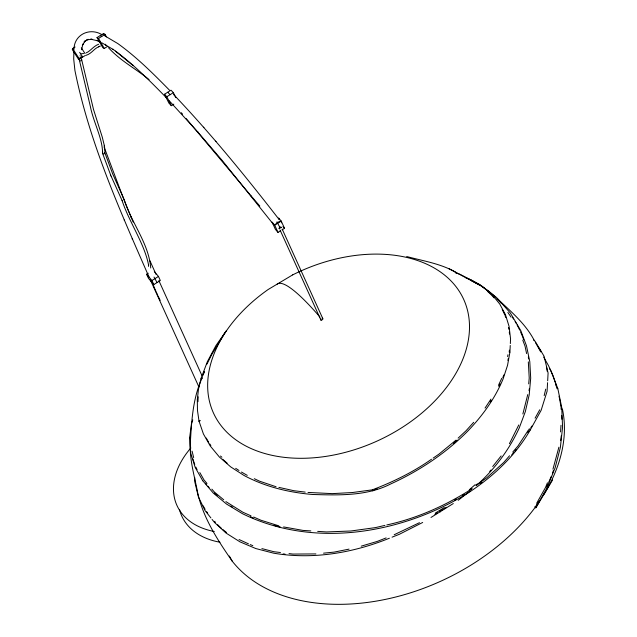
<?xml version="1.0" encoding="UTF-8"?>
<svg xmlns="http://www.w3.org/2000/svg" width="637" height="637" viewBox="0 0 637 637"><rect width="100%" height="100%" fill="white"/><g stroke="black" fill="none" stroke-linecap="round" stroke-linejoin="round"><path stroke-width="0.96" d="M73.916 51.207L73.701 58.97L74.911 70.396C89.363 142.409 119.708 210.011 149.018 276.96M509.926 352.07L510.245 345.469M510.341 343.582L510.563 338.868L509.074 326.391L505.459 314.686M545.718 389.151L544.165 395.641M547.565 382.686L547.095 391.253L541.108 410.371L530.318 429.832C515.492 455.678 493.309 476.412 468.569 492.664L468.529 492.688C402.329 533.71 314.184 548.998 242.323 513.629L226.477 504.018L213.268 493.038L202.685 480.648M547.669 380.775L548.091 373.027L544.078 356.234L535.152 341.336L533.647 339.927M148.509 266.409L148.596 264.873M150.738 268.002C148.708 243.031 131.166 222.608 124.223 199.644M509.918 352.181L507.538 365.343L503.119 378.856C494.933 398.778 482.05 416.367 467.12 431.759L467.08 431.806C445.104 453.767 418.843 471.133 390.616 484.001C366.641 496.223 338.812 495.236 312.608 494.487L312.552 494.479C288.784 492.465 265.127 486.795 244.011 475.457L230.674 466.873L219.423 457.048L210.25 445.996L203.41 433.948L199.039 421.208L199.492 420.5L200.329 420.595M528.702 383.864L529.22 378.02L528.32 361.872M560.568 431.902L561.006 425.269M197.311 399.646L198.505 388.96L201.061 378.362L207.351 361.712L215.879 345.676L226.461 330.603M189.523 438.582L191.466 423.732L192.772 419.894M507.609 356.601L507.952 354.729M530.366 429.744L529.96 428.996L529.1 428.988M73.98 49.471C74.003 34.637 89.682 27.2 101.92 34.645M81.6 49.734L82.921 44.025L82.356 45.45L85.199 40.816L84.092 41.891L88.217 39.303L86.767 39.828L92.166 39.303L90.637 39.175L97.286 40.712L96.585 40.418L100.081 42.01M527.747 394.582L522.873 413.97M558.896 447.174L552.956 469.174M75.086 47.034L72.642 48.555L72.292 49.606L78.717 59.552L85.247 55.491M78.717 59.552L79.06 58.5L82.324 56.47L79.649 52.322M81.982 57.521L82.324 56.47M431.52 459.221C413.341 472.009 393.236 481.859 372.502 489.765L372.876 490.936M201.73 378.84C192.86 398.666 191.665 420.372 190.391 441.712C189.261 457.716 193.704 473.259 196.889 488.77C201.65 515.62 216.97 539.173 232.25 561.205A183.997 124.78 -24.4 0 0 380.687 600.317A183.997 124.78 -24.4 0 0 537.732 503.827M203.02 375.074L204.302 371.315M206.953 364.093L211.667 354.713L225.18 332.275M518.773 424.959L509.409 443.726M201.778 378.569L202.47 376.73M203.171 374.882L204.214 372.119M501.741 378.314L498.437 385.377M547.422 482.798L545.583 487.345L536.601 503.373M546.944 487.918L555.122 467.789L560.361 447.453L562.575 427.276L561.73 407.497L557.837 388.642M535.351 507.474L535.972 507.522L546.92 487.982M535.088 418.183L539.73 409.798M535.717 508L552.621 479.924M490.936 399.152L485.06 408.07M528.567 429.8L517.897 446.123L512.753 452.055M501.136 455.941L492.719 466.515M509.536 455.766L503.748 462.446L486.915 477.654L476.524 485.131M473.681 422.315L466.021 430.771L458.138 438.129M475.146 484.693L469.302 489.749M476.874 485.083C494.623 469.254 509.082 449.849 519.107 428.287L525.342 411.598L529.212 394.821L530.701 378.123L529.793 361.649L526.488 345.819L520.811 330.675L510.364 313.014L496.454 297.431L479.446 284.397L459.803 274.213L455.24 272.724M455.981 440.151L438.821 454.237L433.144 458.114M530.318 429.832L529.88 429.967M98.655 44.232C93.52 46.039 90 51.533 86.178 52.855M458.17 500.332L470.273 490.864M471.722 488.579L467.765 491.422C442.803 506.813 415.531 518.733 386.81 524.936M435.254 513.151L444.308 507.522M431.01 517.443L453.289 503.548M107.534 46.429L104.269 48.468L102.764 47.616L97.015 37.591L103.544 33.53L105.049 34.382L106.483 36.882M97.015 37.591L98.52 38.443L105.049 34.382M173.79 104.157L171.345 105.678L168.98 103.234L164.473 94.268L171.003 90.207L173.368 92.652L175.82 97.541M164.473 94.268L166.838 96.713L173.368 92.652M154.313 271.569L158.47 276.434L160.325 280.527L153.804 284.588L148.461 278.329L146.606 274.236L148.238 273.225M146.606 274.236L151.94 280.495L158.47 276.434M280.439 230.873L277.995 232.401L275.383 229.328L272.095 222.082L274.706 225.148L281.236 221.087L284.524 228.333L282.072 229.861M422.689 522.467L399.256 534.339L392.073 537.166M215.29 522.412L214.518 522.475L212.081 519.434M98.791 46.74C93.719 48.77 91.959 53.444 86.083 55.339M419.48 522.682L394.176 534.754M98.576 46.851L99.667 46.318M99.452 46.421L100.351 46.023M386.141 537.915L377.215 541.426L361.243 546.156M389.382 538.225C352.994 552.996 312.616 559.835 273.615 553.171L255.859 548.568L239.982 541.856L226.055 533.073L214.518 522.475M214.988 521.289L214.43 522.396M279.683 228.659L279.173 228.54M384.923 525.382L375.504 527.603L350.836 531.003L326.526 531.943L317.696 531.369M349.044 549.134L334.075 552.12L323.556 553.163M372.541 489.813L352.341 492.536L332.275 493.627L308.013 492.441M83.67 53.516L81.663 53.715M315.904 553.927L292.829 554.071L289.023 553.593M534.833 506.702L536.004 507.466M199.707 421.559L199.039 421.208M310.832 530.916L302.981 530.406L283.6 526.934M305.187 492.098L293.88 490.713L278.887 487.377M280.455 552.534L273.799 551.706L261.887 548.6M406.709 256.528C423.645 261.074 441.545 263.75 456.817 272.851M278.799 525.82L260.836 520.198L253.669 517.029M276.076 486.748L259.577 481.19L254.306 478.698M465.631 277.684L471.149 279.874L482.416 286.483L492.035 294.589M248.462 543.831L239.066 539.531M250.214 544.571L252.841 545.686M201.595 378.991L201.093 378.274L202.232 378.282M250.978 515.835L242.92 512.267L225.896 501.606M105.447 36.253L117.805 43.563C136.7 57.139 153.214 73.645 169.482 90.183M101.832 42.814L113.497 49.646L112.9 49.216C132.496 63.342 149.615 80.533 166.416 97.803M247.275 475.369L241.439 472.049M471.523 280.774L480.593 285.599L489.017 291.388L494.646 296.269M448.687 268.535L480.593 285.599M100.28 35.561L101.785 36.413M439.403 510.643L440.183 511.901M235.69 468.338L238.979 470.464M132.982 65.221L131.819 64.464M108.569 47.775C120.568 61.033 136.382 69.067 149.066 79.625M131.118 63.963L115.472 51.111M223.706 499.79L214.311 491.987L211.874 489.136M221.899 457.247L220.49 456.02M497.465 298.785C510.97 311.589 525.764 323.891 534.411 340.747M167.738 92.238L170.103 94.682M173.583 94.499C211.15 133.985 245.611 176.314 279.006 219.351M169.139 100.67L198.274 132.528L197.884 132.082L222.417 160.715L273.512 224.455M507.872 312.441L511.089 317.17M203.506 127.185L203.888 127.631M215.617 141.151L215.991 141.581M186.108 118.49L251.297 196.148M251.185 196.013L259.816 206.077M206.993 483.435L204.007 479.972L199.827 472.59M154.019 277.079L157.06 282.557M281.236 221.087L278.616 218.013L279.444 219.829M282.955 226.493L284.524 228.333M276.928 221.891L280.121 227.863M181.362 112.741L182.548 114.182M492.114 294.684L499.75 304.032L505.404 314.574M210.911 517.953L205.042 510.563L198.441 497.011L194.85 482.074L194.691 477.392M81.305 47.807L85.055 53.612M72.642 48.555L79.06 58.5M549.468 368.433L550.933 370.869L557.805 388.554M103.544 33.53L104.978 36.03M98.52 38.443L104.269 48.468M535.414 342.451L540.741 351.903M543.656 357.054L548.497 365.646L553.035 375.639L556.483 386.046M202.741 480.752L195.193 467.415L190.758 453.273L189.515 438.71M229.32 556.005L232.25 561.205M166.838 96.713L171.345 105.678M158.064 295.966L160.166 300.353M156.153 291.786L157.681 295.13M282.183 229.081L322.744 318.5M280.129 230.172L321.096 320.491M274.706 225.148L277.995 232.401M158.868 280.63L201.857 375.392M151.94 280.495L153.804 284.588M150.205 279.603L198.927 387.001M149.902 260.684L156.009 274.308M122.089 200.551C129.112 222.114 144.384 243.278 148.588 265.103M124.295 199.811L112.757 174.092L104.755 152.53M154.783 288.641L155.81 290.998M111.236 176.441L122.161 200.719M131.087 217.106L131.31 217.647L123.912 199.572M131.461 217.997L133.197 222.114M102.501 153.127L110.695 175.159M154.441 287.852L153.461 285.464M124.215 219.996L124.446 220.537M132.162 238.779L132.385 239.305M110.623 174.992L111.308 176.608M123.546 198.656L104.014 146.781M522.77 340.126L525.071 346.265L526.584 353.559M193.664 457.573L192.071 451.131M81.624 59.488L93.512 109.476L102.294 137.21L104.317 145.539M79.37 60.077L90.382 106.562C93.376 121.882 102.047 137.361 102.549 151.71M104.556 147.028L104.874 151.598M104.277 145.316L104.587 147.251M199.015 421.097L197.47 410.451L197.303 399.757M281.116 227.321L281.092 227.664A1.163 0.629 -37.1 0 0 281.132 227.473M322.051 318.261A1.17 0.796 -24.4 0 1 322.824 319.137A1.17 0.796 -24.4 0 1 321.382 319.997A1.17 0.796 -24.4 0 1 320.722 319.057M277.222 284.094A199.222 27.94 58.1 0 1 319.957 317.027M508.254 358.567A169.108 105.209 -25.3 0 1 507.888 360.446M503.803 374.962A169.108 105.209 -25.3 0 1 502.8 377.645M500.156 383.92A169.108 105.209 -25.3 0 1 498.898 386.619M491.27 400.394A169.108 105.209 -25.3 0 1 490.203 402.066M457.318 440.111A169.108 105.209 -25.3 0 1 453.568 443.416M377.136 488.818A169.108 105.209 -25.3 0 1 374.476 489.829M197.972 401.692A179.841 122.408 -1.2 0 1 198.234 396.851M528.774 431.066A180.518 121.237 -16.1 0 1 527.81 432.722M516.121 449.626A180.518 121.237 -16.1 0 1 514.895 451.139M513.653 452.644A180.518 121.237 -16.1 0 1 511.734 454.89M482.018 482.408A180.518 121.237 -16.1 0 1 480.441 483.587M464.054 494.631A180.518 121.237 -16.1 0 1 462.39 495.634M456.474 499.089A180.518 121.237 -16.1 0 1 454.762 500.045M562.391 408.938A183.997 124.78 -24.4 0 1 543.337 495.379M502.195 309.558A172.356 102.995 -29.4 0 1 504.759 314.941M505.109 315.793A172.356 102.995 -29.4 0 1 505.77 317.513M508.533 327.402A172.356 102.995 -29.4 0 1 508.867 329.273M509.289 332.116A172.356 102.995 -29.4 0 1 509.504 334.035M509.409 350.143A172.356 102.995 -29.4 0 1 509.186 352.062M487.377 291.276A172.356 102.995 -29.4 0 1 494.065 297.869M280.511 527.133A184.316 110.36 -9 0 1 273.679 525.254M253.152 517.921A184.316 110.36 -9 0 1 250.445 516.726M232.417 507.1A184.316 110.36 -9 0 1 230.809 506.065M217.137 495.642A184.316 110.36 -9 0 1 214.406 493.118M209.119 487.608A184.316 110.36 -9 0 1 207.885 486.174M206.683 484.725A184.316 110.36 -9 0 1 205.528 483.268M197.048 469.66A184.316 110.36 -9 0 1 195.885 467.128M194.763 464.397A184.316 110.36 -9 0 1 192.876 458.823M190.734 448.376A184.316 110.36 -9 0 1 190.527 446.449M190.264 438.662A184.316 110.36 -9 0 1 190.336 436.703M546.395 366.474A185.813 101.41 -20.8 0 1 547.151 371.204M531.895 426.049A185.813 101.41 -20.8 0 1 530.82 427.73M539.069 348.073A185.813 101.41 -20.8 0 1 540.972 351.377M493.826 296.07A178.846 136.087 -27.2 0 1 495.252 297.344M496.677 298.665A178.846 136.087 -27.2 0 1 501.582 303.586M512.53 317.425A178.846 136.087 -27.2 0 1 513.597 319.057M515.134 321.55A178.846 136.087 -27.2 0 1 516.121 323.238M517.069 324.934A178.846 136.087 -27.2 0 1 519.728 330.133M528.336 357.062A172.539 134.017 -21.7 0 1 528.646 358.934M529.275 388.817A172.539 134.017 -21.7 0 1 529.044 390.776M490.992 470.026A172.539 134.017 -21.7 0 1 489.694 471.476M477.248 483.993A172.539 134.017 -21.7 0 1 475.783 485.322M472.081 488.571A172.539 134.017 -21.7 0 1 470.639 489.797M446.473 507.283A172.539 134.017 -21.7 0 1 443.981 508.812M442.309 509.807A172.539 134.017 -21.7 0 1 440.629 510.794M520.54 331.869A172.539 134.017 -21.7 0 1 523.733 339.72M555.918 385.003A185.303 143.134 -28.9 0 1 557.112 388.817M559.023 396.198A185.303 143.134 -28.9 0 1 560.871 406.629M560.99 407.592A185.303 143.134 -28.9 0 1 561.213 409.519M561.699 415.348A185.303 143.134 -28.9 0 1 561.866 419.281M561.261 435.78A185.303 143.134 -28.9 0 1 560.703 440.581M553.465 470.321A185.303 143.134 -28.9 0 1 552.47 473.076M551.061 476.739A185.303 143.134 -28.9 0 1 548.768 482.209M547.955 484.024A185.303 143.134 -28.9 0 1 546.697 486.732M538.942 501.287A185.303 143.134 -28.9 0 1 535.335 507.14M437.364 512.865A181.043 117.503 -28.7 0 1 434.912 514.433M285.01 554.126A181.043 117.503 -28.7 0 1 283.083 553.903M226.509 532.476A181.043 117.503 -28.7 0 1 222.655 529.371M221.182 528.081A181.043 117.503 -28.7 0 1 217.655 524.721M207.726 513.231A183.854 111.594 -27.8 0 1 206.659 511.694M205.122 509.289A183.854 111.594 -27.8 0 1 203.155 505.834M227.162 463.155A167.611 108.768 -13.7 0 1 222.695 459.221M210.863 445.574A167.611 108.768 -13.7 0 1 209.756 443.933M208.697 442.269A167.611 108.768 -13.7 0 1 206.253 438.025M214.287 531.505A83.2 56.422 -24.4 0 1 190.28 448.623M219.988 542.222A83.2 56.422 -24.4 0 1 179.459 509.409M281.379 222.401A3.742 2.214 -37.9 0 1 281.546 222.846M275.813 224.009A3.742 2.214 -37.9 0 1 279.516 221.7M106.666 45.323A1.17 1.075 -51.4 0 1 105.654 44.901M105.543 44.694A1.17 1.075 -51.4 0 1 105.463 44.232M279.93 228.691A1.163 0.629 -37.1 0 1 279.253 228.643M279.133 228.444A1.163 0.629 -37.1 0 1 279.906 227.274A1.163 0.629 -37.1 0 1 281.092 227.226M79.458 60.292A1.163 1.107 -7.3 0 1 79.864 58.859M81.233 58.915A1.163 1.107 -7.3 0 1 81.409 59.074M104.763 152.522A1.17 1.075 -12.9 0 1 104.126 153.804A1.17 1.075 -12.9 0 1 102.676 153.493A1.17 1.075 -12.9 0 1 102.82 152.108M81.544 59.273A1.163 1.107 -7.3 0 1 79.593 60.483M80.445 56A1.17 1.155 36 0 1 80.015 55.769M80.588 53.739A1.17 1.155 36 0 1 80.835 53.739M292.678 274.873L268.193 289.485A137.417 93.193 -24.4 0 0 270.199 454.914A137.417 93.193 -24.4 0 0 468.904 336.376A137.417 93.193 -24.4 0 0 292.678 274.873"/></g></svg>
